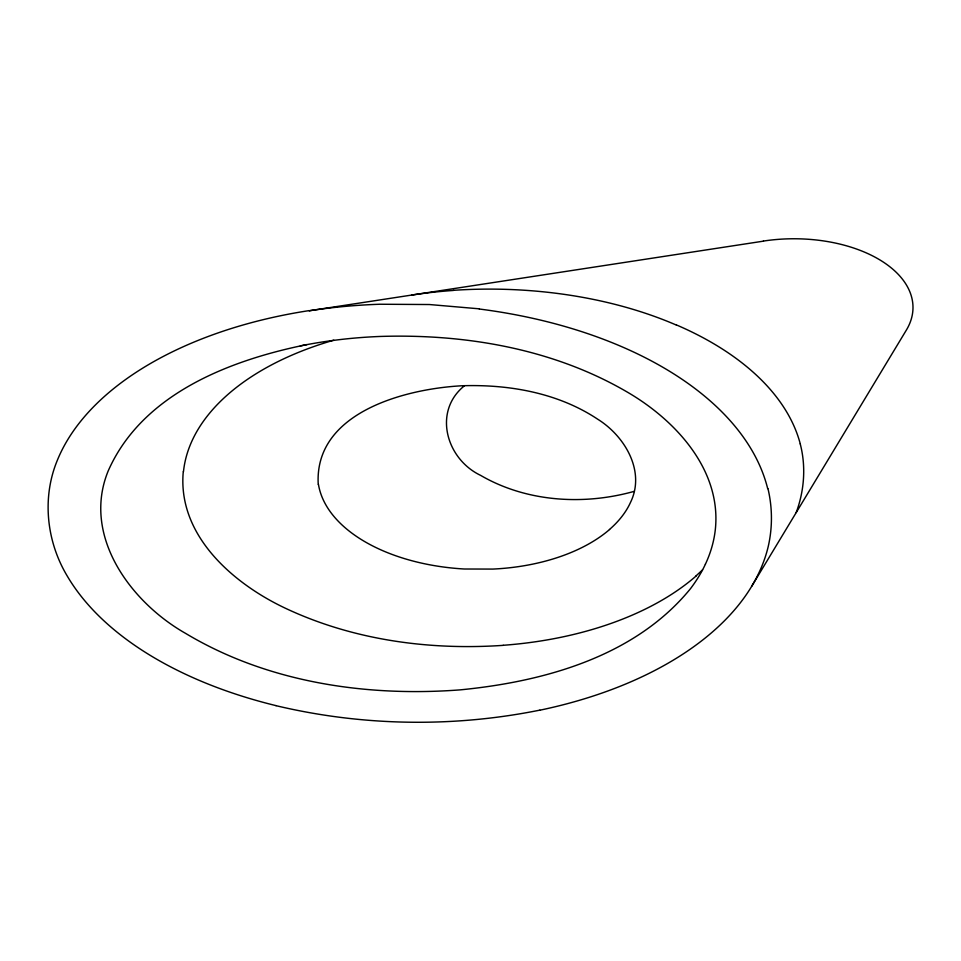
<?xml version="1.0" encoding="UTF-8"?>
<svg xmlns="http://www.w3.org/2000/svg" width="961" height="961" viewBox="0 0 961 961"><rect width="100%" height="100%" fill="white"/><g stroke="black" fill="none" stroke-linecap="round" stroke-linejoin="round"><path stroke-width="1.44" d="M183.275 471.623C177.329 535.133 232.646 583.243 284.961 608.037C352.615 640.014 429.002 650.453 503.24 645.348M796.188 512.573C804.321 490.723 806.135 466.541 800.237 443.91M539.854 710.203A350.609 202.423 0 0 0 751.694 586.306L906.283 330.224A119.056 68.736 0 0 0 881.345 260.815A119.056 68.736 0 0 0 763.406 241.067M702.587 569.837L695.92 575.999M464.583 385.661C432.726 411.08 445.952 458.865 480.608 475.371C526.496 502.05 583.699 505.558 634.272 491.335M306.919 344.579C229.655 360.219 142.132 393.83 108.173 470.986C81.649 535.878 130.672 602.235 185.533 633.347C267.374 682.454 366.105 697.025 460.187 689.866C544.07 681.673 635.005 656.615 690.418 588.757A301.346 173.977 0 0 0 705.398 564.215M539.818 710.143C452.931 727.693 362.261 726.192 276.023 705.674M763.454 241.151L309.154 310.775A357.156 206.207 0 0 1 379.847 304.241L429.399 304.529L479.359 308.829M767.959 488.596C772.44 507.468 772.608 527.241 768.307 546.16A356.843 206.026 0 0 1 751.67 586.306M318.235 484.44C313.983 411.993 406.191 388.628 462.421 385.745C509.258 384.28 558.209 392.905 597.766 419.248C624.782 436.078 645.888 471.383 630.368 502.699A156.006 90.07 0 0 1 609.49 529.487M300.312 345.912A302.703 174.77 0 0 1 380.376 336.446C466.265 333.743 555.074 349.095 629.659 393.481C676.76 421.591 721.495 470.722 715.344 529.379A304.745 175.947 0 0 1 705.398 564.215M411.656 295.063A305.142 176.175 0 0 1 453.484 290.438M453.46 290.318A311.496 179.839 0 0 1 676.196 324.998M676.34 324.89A315.688 182.266 0 0 1 800.273 443.91M309.082 310.619A351.378 202.867 0 0 0 57.48 459.947C41.816 497.293 46.368 540.923 66.922 575.483A374.117 215.997 0 0 0 276.047 705.638M696.052 576.047A272.299 157.208 0 0 1 503.228 645.287M183.479 471.635A272.708 157.448 0 0 1 333.815 340.182M479.287 309.01A372.664 215.156 0 0 1 767.683 488.62M609.574 529.511A155.466 89.757 0 0 1 492.849 569.08L464.379 569.008A162.577 93.866 0 0 1 318.463 484.428"/></g></svg>
